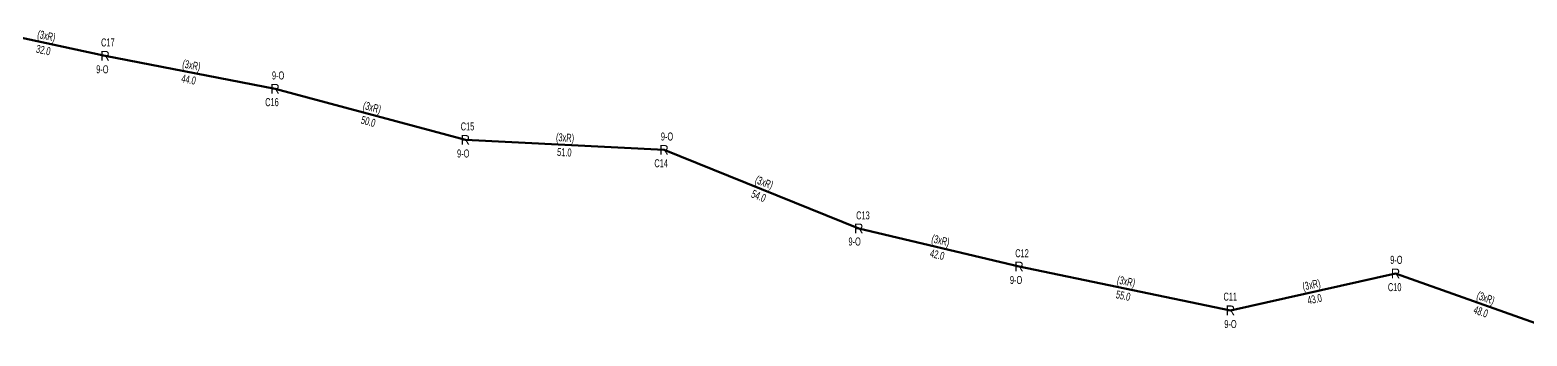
# Model space of a CAD drawing. Header units: millimetres. Extents: x 548672 to 552904, y 4175615 to 4179682.
# Drawn here: x 549351.1 to 549734.7, y 4176718.6 to 4176796.8 of the extents above; entities that cross this region are included whole.
import ezdxf
from ezdxf.enums import TextEntityAlignment as Align

# ---------------------------------------------------------------- set-up
doc = ezdxf.new("R2010")
doc.units = ezdxf.units.MM
doc.layers.add('DIREK_AG_MEVCUT', color=120, linetype='Continuous', lineweight=25)
doc.layers.add('HAT_AG_HAVAI_MEVCUT', color=126, linetype='Continuous', lineweight=50)
doc.styles.add('Direk', font='B_CAD')
doc.styles.get("Standard").update_dxf_attribs({"font": 'Arial'})

msp = doc.modelspace()

# ---------------------------------------------------------------- linework, layer by layer
at = {"layer": 'HAT_AG_HAVAI_MEVCUT'}
for p, q in [((549370.37, 4176790.22), (549339.53, 4176796.83)), ((549370.37, 4176790.22), (549413.9, 4176781.79)), ((549462.66, 4176768.72), (549413.9, 4176781.79)), ((549513.57, 4176766.17), (549462.66, 4176768.72)), ((549563.45, 4176746.09), (549513.57, 4176766.17)), ((549604.51, 4176736.33), (549563.45, 4176746.09)), ((549604.51, 4176736.33), (549658.65, 4176725.14)), ((549700.96, 4176734.57), (549658.65, 4176725.14)), ((549700.96, 4176734.57), (549745.92, 4176718.58))]:
    msp.add_line(p, q, dxfattribs=at)

# ---------------------------------------------------------------- texts
at = {"layer": 'DIREK_AG_MEVCUT', "linetype": 'ByBlock', "width": 0.53}
for s, p in [('C17', (549371.069509, 4176793.649386)), ('9-O', (549369.669136, 4176786.783967)), ('9-O', (549414.688014, 4176785.207963)), ('C16', (549413.113699, 4176778.379468)), ('C15', (549463.20368, 4176772.177515)), ('9-O', (549514.323004, 4176769.5955)), ('9-O', (549462.1155, 4176765.257276)), ('C14', (549512.81856, 4176762.751618)), ('C13', (549564.511181, 4176749.42525)), ('9-O', (549562.385699, 4176742.744943)), ('C12', (549605.268998, 4176739.746712)), ('9-O', (549701.174201, 4176738.065519)), ('9-O', (549603.749406, 4176732.906102)), ('C10', (549700.745926, 4176731.076553)), ('C11', (549658.622914, 4176728.639895)), ('9-O', (549658.677088, 4176721.639842))]:
    msp.add_text(s, height=2.05, dxfattribs=at).set_placement(p, align=Align.MIDDLE_CENTER)
at = {"layer": 'DIREK_AG_MEVCUT', "linetype": 'ByBlock', "style": 'Direk'}
for p in [(549370.37, 4176790.22), (549413.9, 4176781.79), (549462.66, 4176768.72), (549513.57, 4176766.17), (549563.45, 4176746.09), (549604.51, 4176736.33), (549700.96, 4176734.57), (549658.65, 4176725.14)]:
    msp.add_text('R', height=2.5, dxfattribs=at).set_placement(p, align=Align.MIDDLE_CENTER)
at = {"layer": 'HAT_AG_HAVAI_MEVCUT', "lineweight": 30, "width": 0.53}
for rotation, p in [(347.902705, (549355.128137, 4176794.356124, 274669.765)), (349.039799, (549392.296608, 4176786.839496, 274706.95)), (344.994741, (549438.500072, 4176776.076017, 274706.95)), (357.132543, (549488.157522, 4176768.293936, 274731.33)), (338.071953, (549538.827426, 4176756.918506, 274756.785)), (346.628885, (549584.176569, 4176742.036959, 274781.725)), (348.32218, (549631.752047, 4176731.567406, 274829.325)), (372.564649, (549679.62009, 4176730.684643, 274829.325)), (340.422098, (549723.724825, 4176727.375859, 274872.96))]:
    msp.add_text('(3xR)', height=2.05, rotation=rotation, dxfattribs=at).set_placement(p, align=Align.CENTER)
for s, rotation, p in [('32.0', 347.902705, (549354.771863, 4176792.693876, 274669.765)), ('44.0', 349.039799, (549391.973392, 4176785.170504, 274706.95)), ('50.0', 344.994741, (549438.059928, 4176774.433983, 274706.95)), ('51.0', 357.132543, (549488.072478, 4176766.596064, 274731.33)), ('54.0', 338.071953, (549538.192574, 4176755.341494, 274756.785)), ('42.0', 346.628885, (549583.783431, 4176740.383041, 274781.725)), ('55.0', 348.32218, (549631.407953, 4176729.902594, 274829.325)), ('43.0', 372.564649, (549679.98991, 4176729.025357, 274829.325)), ('48.0', 340.422098, (549723.155175, 4176725.774141, 274872.96))]:
    msp.add_text(s, height=2.05, rotation=rotation, dxfattribs=at).set_placement(p, align=Align.TOP_CENTER)

doc.saveas('drawing.dxf')
